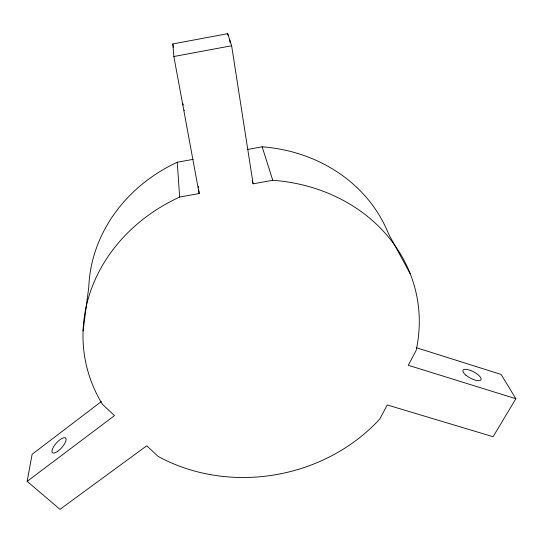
<?xml version="1.0" encoding="UTF-8"?>
<svg xmlns="http://www.w3.org/2000/svg" width="543" height="543" viewBox="0 0 543 543"><rect width="100%" height="100%" fill="white"/><g stroke="black" fill="none" stroke-linecap="round" stroke-linejoin="round"><path stroke-width="0.81" d="M83.065 330.959L88.774 287.145A155.006 139.307 -11.3 0 1 177.256 162.248L193.07 159.37M416.237 347.669L501.121 374.446L515.85 398.718L493.098 436.715L387.254 404.949L379.849 418.918A168.819 148.11 -10.6 0 1 158.149 456.439L146.746 445.783L59.988 509.327L27.15 481.37L32.118 454.294L101.269 401.61M27.15 481.37L114.492 415.619L102.471 404.379A168.819 148.11 -10.6 0 1 179.652 197.061L177.256 162.248M179.652 197.061L199.159 193.546L173.862 56.52L172.81 43.942L227.734 33.673L231.63 45.755L253.113 183.819L272.749 180.276A168.819 148.11 -10.6 0 1 416.121 350.466L408.268 365.283L515.85 398.718M173.862 56.52L231.63 45.755M247.18 149.535L262.16 146.807A155.006 139.307 -11.3 0 1 388.632 234.047L410.162 273.638M262.16 146.807L272.749 180.276M252.271 180.609L253.113 183.819M184.22 110.059L184.335 110.541M182.95 103.699L183.208 105.091M172.81 43.942L173.421 47.268M227.734 33.673L227.999 35.336M229.635 39.558L230.151 42.856M198.283 186.154L198.473 187.797M198.67 189.439L199.159 193.546M465.901 375.172A10.188 3.536 27.9 0 0 480.969 379.829A10.188 3.536 27.9 0 0 469.159 369.966A10.188 3.536 27.9 0 0 465.901 375.172M57.368 451.505A9.855 3.516 -47.9 0 0 65.825 438.303A9.855 3.516 -47.9 0 0 53.852 446.339A9.855 3.516 -47.9 0 0 57.368 451.505"/></g></svg>
